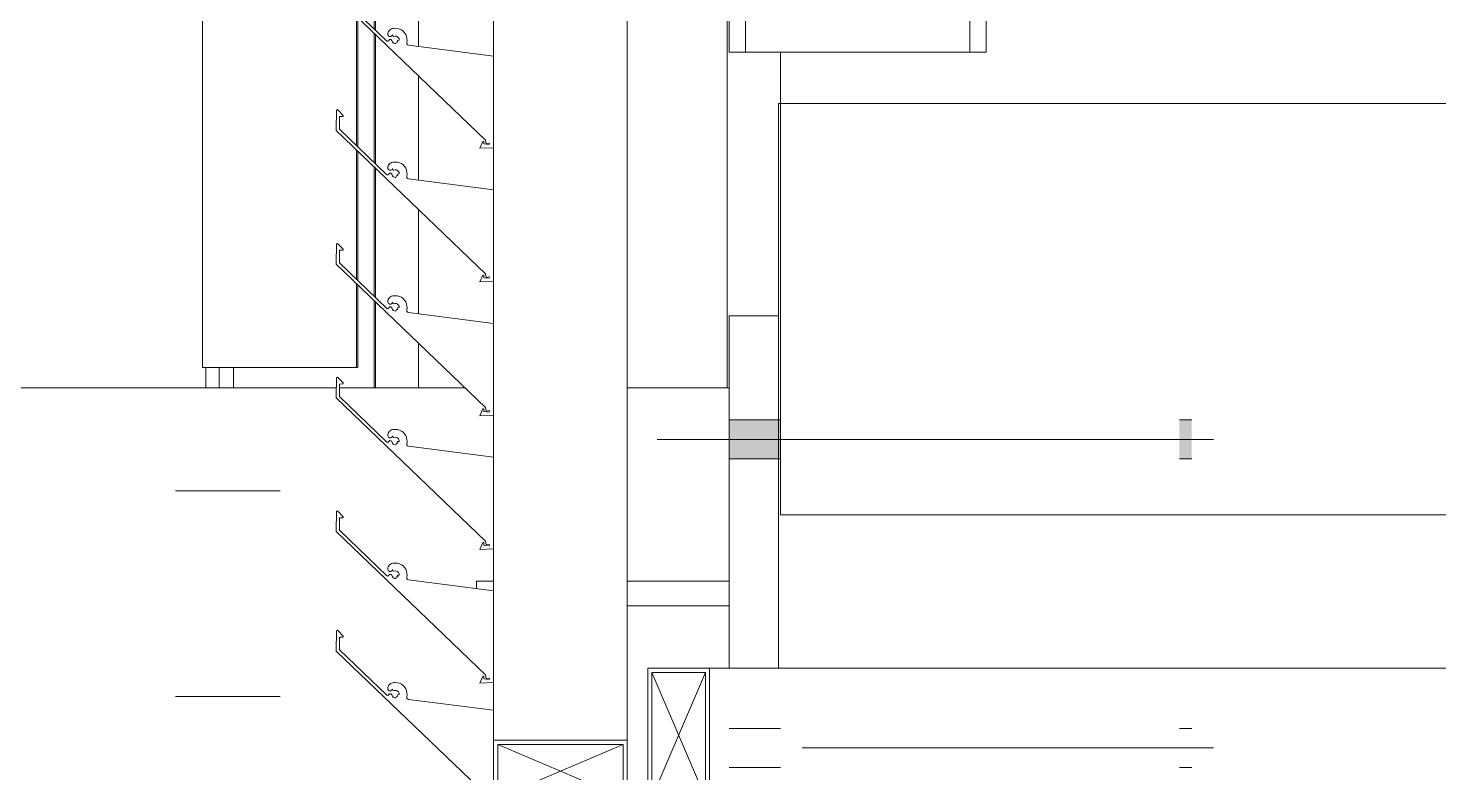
# Model space of a CAD drawing. Header units: millimetres. Extents: x -220592 to 404889, y -217665 to 38245.
# Drawn here: x 7563.08 to 7569.94, y -48109.9 to -48106.28 of the extents above; entities that cross this region are included whole.
import ezdxf

# ---------------------------------------------------------------- set-up
doc = ezdxf.new("R2010")
doc.units = ezdxf.units.MM
doc.linetypes.add('XKITLINE00', pattern=[0])
doc.linetypes.add('XKITLINE02', pattern=[4, 2, -2])
doc.layers.add('000 - 0_HIDE_OBJ_FRAMING_DEF_SUB_1', color=7, linetype='Continuous')
doc.layers.add('Part', color=7, linetype='Continuous', lineweight=0)

# ---------------------------------------------------------------- blocks, each defined once
blk = doc.blocks.new('*A13473')
at = {"layer": '000 - 0_HIDE_OBJ_FRAMING_DEF_SUB_1', "color": 7, "linetype": 'XKITLINE00', "lineweight": 0}
blk.add_line((-170.903362, 103.570891), (-170.903362, 103.820832), dxfattribs=at)
blk = doc.blocks.new('*A13531')
at = {"layer": '000 - 0_HIDE_OBJ_FRAMING_DEF_SUB_1', "color": 7, "linetype": 'XKITLINE00', "lineweight": 0}
for p, q in [((-170.913334, 100.825601), (-170.913334, 103.570891)), ((-170.913334, 103.570891), (-170.903349, 103.570891))]:
    blk.add_line(p, q, dxfattribs=at)
blk = doc.blocks.new('*A13542')
at = {"layer": 'Part', "color": 7, "linetype": 'XKITLINE00', "lineweight": 0}
for p, q in [((-171.163349, 102.188511), (-171.163349, 109.070764)), ((-172.663349, 103.848696), (-172.663349, 104.355769)), ((-172.663349, 103.198696), (-172.663349, 103.705769)), ((-172.663349, 102.548696), (-172.663349, 103.055769)), ((-172.663349, 102.188511), (-172.663349, 102.405769))]:
    blk.add_line(p, q, dxfattribs=at)
blk = doc.blocks.new('*A13992')
at = {"layer": 'Part', "color": 7, "linetype": 'XKITLINE00', "lineweight": 0}
blk.add_line((-171.248605, 100.825601), (-161.638519, 100.825601), dxfattribs=at)
blk = doc.blocks.new('*A14003')
at = {"layer": '000 - 0_HIDE_OBJ_FRAMING_DEF_SUB_1', "color": 7, "linetype": 'XKITLINE00', "lineweight": 0}
for p, q in [((-166.903349, 103.570832), (-170.903349, 103.570832)), ((-170.903349, 103.570832), (-170.903349, 101.570832)), ((-166.903349, 101.570832), (-166.903349, 103.570832)), ((-170.903349, 101.570832), (-166.903349, 101.570832))]:
    blk.add_line(p, q, dxfattribs=at)
blk = doc.blocks.new('*A14109')
at = {"layer": '000 - 0_HIDE_OBJ_FRAMING_DEF_SUB_1', "color": 7, "linetype": 'XKITLINE00', "lineweight": 0}
for p, q in [((-184.211249, 102.188511), (-173.063106, 102.188511)), ((-173.048105, 102.188511), (-172.437081, 102.188511)), ((-171.648652, 102.188511), (-171.153365, 102.188511))]:
    blk.add_line(p, q, dxfattribs=at)
blk = doc.blocks.new('*A14125')
at = {"layer": 'Part', "color": 7, "linetype": 'XKITLINE00', "lineweight": 0}
for p, q in [((-172.298652, 100.175575), (-172.298652, 100.475575)), ((-171.648652, 100.475575), (-172.298652, 100.475575)), ((-172.278652, 100.195575), (-171.668652, 100.455575)), ((-172.278652, 100.455575), (-171.668652, 100.195575)), ((-172.278652, 100.195575), (-172.278652, 100.455575)), ((-172.278652, 100.455575), (-171.668652, 100.455575)), ((-171.668652, 100.455575), (-171.668652, 100.195575)), ((-171.648652, 100.175575), (-171.648652, 100.475575)), ((-172.298652, 100.175575), (-171.648652, 100.175575)), ((-171.668652, 100.195575), (-172.278652, 100.195575))]:
    blk.add_line(p, q, dxfattribs=at)
blk = doc.blocks.new('*A14127')
at = {"layer": '000 - 0_HIDE_OBJ_FRAMING_DEF_SUB_1', "color": 7, "linetype": 'XKITLINE00', "lineweight": 0}
for p, q in [((-171.153485, 122.440805), (-171.153485, 103.820832)), ((-171.073485, 103.820832), (-171.073485, 122.440805)), ((-169.983485, 103.820832), (-169.983485, 122.440805)), ((-169.903485, 103.820832), (-169.903485, 106.570805)), ((-169.903485, 103.820832), (-171.153485, 103.820832))]:
    blk.add_line(p, q, dxfattribs=at)
blk = doc.blocks.new('*A14129')
at = {"layer": '000 - 0_HIDE_OBJ_FRAMING_DEF_SUB_1', "color": 7, "linetype": 'XKITLINE00', "lineweight": 0}
for p, q in [((-173.713199, 102.288511), (-173.713199, 115.088511)), ((-172.87913, 103.934063), (-172.87913, 104.562957)), ((-172.873025, 103.928212), (-172.873025, 104.557095)), ((-172.964598, 103.365974), (-172.964598, 103.995021)), ((-172.958493, 103.360124), (-172.958493, 103.98916)), ((-172.87913, 103.284063), (-172.87913, 103.912957)), ((-172.873025, 103.278212), (-172.873025, 103.907095)), ((-172.964598, 102.715974), (-172.964598, 103.345021)), ((-172.958493, 102.710124), (-172.958493, 103.33916)), ((-172.87913, 102.634063), (-172.87913, 103.262957)), ((-172.873025, 102.628212), (-172.873025, 103.257095)), ((-172.964598, 102.288511), (-172.964598, 102.695021)), ((-172.958493, 102.288511), (-172.958493, 102.68916)), ((-172.87913, 102.188511), (-172.87913, 102.612957)), ((-172.873025, 102.188511), (-172.873025, 102.607095)), ((-172.958493, 102.288511), (-173.713199, 102.288511)), ((-173.697937, 102.188511), (-173.697937, 102.288511)), ((-173.633058, 102.188511), (-173.633058, 102.288511)), ((-173.562852, 102.188511), (-173.562852, 102.288511))]:
    blk.add_line(p, q, dxfattribs=at)
blk = doc.blocks.new('*A14130')
at = {"layer": 'Part', "color": 7, "linetype": 'XKITLINE00', "lineweight": 0}
for p, q in [((-171.153365, 102.538471), (-170.913334, 102.538471)), ((-171.153365, 100.825601), (-171.153365, 102.538471)), ((-171.153365, 99.838471), (-171.153365, 100.107359)), ((-170.927409, 99.838471), (-171.153365, 99.838471))]:
    blk.add_line(p, q, dxfattribs=at)
blk = doc.blocks.new('*A14131')
at = {"layer": '000 - 0_HIDE_OBJ_FRAMING_DEF_SUB_1', "color": 7, "linetype": 'XKITLINE02', "lineweight": 0}
for p, q in [((-173.845266, 101.688511), (-173.366949, 101.688511)), ((-173.814916, 101.688511), (-173.336599, 101.688511))]:
    blk.add_line(p, q, dxfattribs=at)
blk = doc.blocks.new('*A14132')
at = {"layer": '000 - 0_HIDE_OBJ_FRAMING_DEF_SUB_1', "color": 7, "linetype": 'XKITLINE02', "lineweight": 0}
for p, q in [((-173.845266, 100.688498), (-173.366949, 100.688498)), ((-173.814916, 100.688498), (-173.336599, 100.688498))]:
    blk.add_line(p, q, dxfattribs=at)
blk = doc.blocks.new('*A14133')
at = {"layer": '000 - 0_HIDE_OBJ_FRAMING_DEF_SUB_1'}
for points in [[(-170.9034, 101.8435), (-171.1534, 101.8435), (-171.1534, 102.0335), (-170.9034, 102.0335)], [(-170.9034, 101.8435), (-171.1534, 101.8435), (-171.1534, 102.0335), (-170.9034, 102.0335)], [(-168.9034, 101.8435), (-168.9634, 101.8435), (-168.9634, 102.0335), (-168.9034, 102.0335)], [(-168.9034, 101.8435), (-168.9634, 101.8435), (-168.9634, 102.0335), (-168.9034, 102.0335)]]:
    blk.add_hatch(color=7, dxfattribs=at).paths.add_polyline_path(points, flags=17)
at = {"layer": '000 - 0_HIDE_OBJ_FRAMING_DEF_SUB_1', "color": 7, "linetype": 'XKITLINE00', "lineweight": 0}
for p, q in [((-170.9034, 102.0335), (-171.1534, 102.0335)), ((-170.9034, 102.0335), (-171.1534, 102.0335)), ((-168.9034, 102.0335), (-168.9634, 102.0335)), ((-168.9034, 102.0335), (-168.9634, 102.0335)), ((-168.7978, 101.9385), (-171.5034, 101.9385)), ((-168.7978, 101.9385), (-171.5034, 101.9385)), ((-170.9034, 101.8435), (-171.1534, 101.8435)), ((-170.9034, 101.8435), (-171.1534, 101.8435)), ((-168.9034, 101.8435), (-168.9634, 101.8435)), ((-168.9034, 101.8435), (-168.9634, 101.8435))]:
    blk.add_line(p, q, dxfattribs=at)
at = {"layer": '000 - 0_HIDE_OBJ_FRAMING_DEF_SUB_1', "color": 7, "linetype": 'XKITLINE02', "lineweight": 0}
for p, q in [((-170.9034, 100.5335), (-171.1534, 100.5335)), ((-170.9034, 100.5335), (-171.1534, 100.5335)), ((-168.9034, 100.5335), (-168.9634, 100.5335)), ((-168.9034, 100.5335), (-168.9634, 100.5335)), ((-168.7978, 100.4385), (-171.5034, 100.4385)), ((-168.7978, 100.4385), (-171.5034, 100.4385)), ((-170.9034, 100.3435), (-171.1534, 100.3435)), ((-170.9034, 100.3435), (-171.1534, 100.3435)), ((-168.9034, 100.3435), (-168.9634, 100.3435)), ((-168.9034, 100.3435), (-168.9634, 100.3435))]:
    blk.add_line(p, q, dxfattribs=at)
blk = doc.blocks.new('*A14134')
at = {"layer": 'Part', "color": 7, "linetype": 'XKITLINE00', "lineweight": 0}
for p, q in [((-172.381977, 101.212655), (-172.381977, 101.248511)), ((-172.381977, 101.248511), (-172.298652, 101.248511)), ((-171.648652, 101.248511), (-171.153365, 101.248511)), ((-171.648652, 101.128511), (-171.153365, 101.128511))]:
    blk.add_line(p, q, dxfattribs=at)
blk = doc.blocks.new('*A14143')
at = {"layer": 'Part', "color": 7, "linetype": 'XKITLINE00', "lineweight": 0}
for p, q in [((-172.298652, 107.701982), (-172.298652, 107.756161)), ((-171.648652, 100.475575), (-171.648652, 107.756161)), ((-172.298652, 107.051982), (-172.298652, 107.256279)), ((-172.298652, 106.401982), (-172.298652, 106.606279)), ((-172.298652, 105.751982), (-172.298652, 105.956279)), ((-172.298652, 105.101982), (-172.298652, 105.306279)), ((-172.298652, 104.451982), (-172.298652, 104.656279)), ((-172.298652, 103.801982), (-172.298652, 104.006279)), ((-172.298652, 103.151982), (-172.298652, 103.356279)), ((-172.298652, 102.501982), (-172.298652, 102.706279)), ((-172.298652, 101.851982), (-172.298652, 102.056279)), ((-172.298652, 101.201982), (-172.298652, 101.406279)), ((-172.298652, 100.621297), (-172.298652, 100.756279))]:
    blk.add_line(p, q, dxfattribs=at)
blk = doc.blocks.new('*A14151')
at = {"layer": 'Part', "color": 7, "linetype": 'XKITLINE00', "lineweight": 0}
for p, q in [((-171.248605, 100.825601), (-171.548605, 100.825601)), ((-171.548605, 100.825601), (-171.548605, 100.175601)), ((-171.528605, 100.195601), (-171.268605, 100.805601)), ((-171.268605, 100.195601), (-171.528605, 100.805601)), ((-171.528605, 100.195601), (-171.528605, 100.805601)), ((-171.528605, 100.805601), (-171.268605, 100.805601)), ((-171.268605, 100.805601), (-171.268605, 100.195601)), ((-171.248605, 100.175601), (-171.248605, 100.825601)), ((-171.548605, 100.175601), (-171.248605, 100.175601)), ((-171.268605, 100.195601), (-171.528605, 100.195601))]:
    blk.add_line(p, q, dxfattribs=at)
blk = doc.blocks.new('*A14169')
at = {"layer": 'Part', "color": 7, "linetype": 'XKITLINE00', "lineweight": 0}
for p, q in [((-173.062824, 101.008333), (-173.063377, 100.909182)), ((-173.058143, 101.010801), (-173.062824, 101.008333)), ((-173.029494, 100.981912), (-173.058143, 101.010801)), ((-173.048341, 100.915548), (-173.047999, 100.976894)), ((-173.047999, 100.976894), (-173.030579, 100.976992)), ((-173.030579, 100.976992), (-173.029494, 100.981912)), ((-173.063377, 100.909182), (-172.338255, 100.212936)), ((-172.817326, 100.694146), (-173.048341, 100.915548)), ((-172.812166, 100.693053), (-172.817326, 100.694146)), ((-172.812163, 100.732208), (-172.812659, 100.724438)), ((-172.812659, 100.724438), (-172.810019, 100.718964)), ((-172.808512, 100.697681), (-172.812166, 100.693053)), ((-172.810428, 100.737704), (-172.812163, 100.732208)), ((-172.807674, 100.742767), (-172.810428, 100.737704)), ((-172.810019, 100.718964), (-172.804875, 100.715727)), ((-172.804048, 100.701535), (-172.808512, 100.697681)), ((-172.804002, 100.747209), (-172.807674, 100.742767)), ((-172.804875, 100.715727), (-172.798797, 100.715715)), ((-172.798154, 100.701329), (-172.804048, 100.701535)), ((-172.799549, 100.750868), (-172.804002, 100.747209)), ((-172.794479, 100.753608), (-172.799549, 100.750868)), ((-172.798797, 100.715715), (-172.793641, 100.718933)), ((-172.793971, 100.697172), (-172.798154, 100.701329)), ((-172.788978, 100.755327), (-172.794479, 100.753608)), ((-172.790857, 100.689598), (-172.793971, 100.697172)), ((-172.793641, 100.718933), (-172.790699, 100.724405)), ((-172.78619, 100.684812), (-172.790857, 100.689598)), ((-172.790699, 100.724405), (-172.788669, 100.719424)), ((-172.78325, 100.755963), (-172.788978, 100.755327)), ((-172.788669, 100.719424), (-172.783858, 100.717016)), ((-172.783858, 100.717016), (-172.77794, 100.717922)), ((-172.776451, 100.756061), (-172.78325, 100.755963)), ((-172.77794, 100.717922), (-172.77144, 100.717578)), ((-172.766238, 100.755276), (-172.776451, 100.756061)), ((-172.77112, 100.68899), (-172.773442, 100.681599)), ((-172.77144, 100.717578), (-172.765472, 100.71498)), ((-172.763955, 100.689934), (-172.77112, 100.68899)), ((-172.756337, 100.752653), (-172.766238, 100.755276)), ((-172.765472, 100.71498), (-172.76079, 100.710458)), ((-172.757418, 100.6981), (-172.765124, 100.696994)), ((-172.765124, 100.696994), (-172.763955, 100.689934)), ((-172.76079, 100.710458), (-172.757988, 100.704583)), ((-172.757988, 100.704583), (-172.757418, 100.6981)), ((-172.747074, 100.74828), (-172.756337, 100.752653)), ((-172.738758, 100.742301), (-172.747074, 100.74828)), ((-172.731662, 100.734915), (-172.738758, 100.742301)), ((-172.726022, 100.726365), (-172.731662, 100.734915)), ((-172.722024, 100.716934), (-172.726022, 100.726365)), ((-172.719801, 100.706936), (-172.722024, 100.716934)), ((-172.720912, 100.686565), (-172.719426, 100.6967)), ((-172.719426, 100.6967), (-172.719801, 100.706936)), ((-172.780114, 100.682021), (-172.78619, 100.684812)), ((-172.773442, 100.681599), (-172.780114, 100.682021)), ((-172.720672, 100.681043), (-172.720912, 100.686565)), ((-172.717536, 100.676492), (-172.720672, 100.681043)), ((-172.712461, 100.674302), (-172.717536, 100.676492)), ((-172.298455, 100.621272), (-172.712461, 100.674302)), ((-172.298462, 100.175601), (-172.298455, 100.621272)), ((-172.338255, 100.212936), (-172.335358, 100.194392)), ((-172.350613, 100.206467), (-172.366148, 100.172979)), ((-172.366148, 100.172979), (-172.298462, 100.175601)), ((-172.34549, 100.206054), (-172.350613, 100.206467)), ((-172.345361, 100.193864), (-172.34549, 100.206054)), ((-172.345361, 100.193864), (-172.320378, 100.190724)), ((-172.335358, 100.194392), (-172.318342, 100.197296)), ((-172.318342, 100.197296), (-172.320378, 100.190724))]:
    blk.add_line(p, q, dxfattribs=at)
blk = doc.blocks.new('*A14170')
at = {"layer": 'Part', "color": 7, "linetype": 'XKITLINE00', "lineweight": 0}
for p, q in [((-173.062824, 101.589018), (-173.063377, 101.489867)), ((-173.058143, 101.591486), (-173.062824, 101.589018)), ((-173.029494, 101.562598), (-173.058143, 101.591486)), ((-173.048341, 101.496233), (-173.047999, 101.55758)), ((-173.047999, 101.55758), (-173.030579, 101.557677)), ((-173.030579, 101.557677), (-173.029494, 101.562598)), ((-173.063377, 101.489867), (-172.338255, 100.793621)), ((-172.817326, 101.274831), (-173.048341, 101.496233)), ((-172.812163, 101.312893), (-172.812659, 101.305123)), ((-172.810428, 101.318389), (-172.812163, 101.312893)), ((-172.807674, 101.323452), (-172.810428, 101.318389)), ((-172.804002, 101.327895), (-172.807674, 101.323452)), ((-172.799549, 101.331553), (-172.804002, 101.327895)), ((-172.794479, 101.334293), (-172.799549, 101.331553)), ((-172.788978, 101.336012), (-172.794479, 101.334293)), ((-172.78325, 101.336648), (-172.788978, 101.336012)), ((-172.776451, 101.336746), (-172.78325, 101.336648)), ((-172.766238, 101.335961), (-172.776451, 101.336746)), ((-172.756337, 101.333338), (-172.766238, 101.335961)), ((-172.747074, 101.328965), (-172.756337, 101.333338)), ((-172.738758, 101.322986), (-172.747074, 101.328965)), ((-172.731662, 101.3156), (-172.738758, 101.322986)), ((-172.726022, 101.30705), (-172.731662, 101.3156)), ((-172.722024, 101.29762), (-172.726022, 101.30705)), ((-172.812166, 101.273739), (-172.817326, 101.274831)), ((-172.812659, 101.305123), (-172.810019, 101.299649)), ((-172.808512, 101.278366), (-172.812166, 101.273739)), ((-172.810019, 101.299649), (-172.804875, 101.296412)), ((-172.804048, 101.28222), (-172.808512, 101.278366)), ((-172.804875, 101.296412), (-172.798797, 101.2964)), ((-172.798154, 101.282014), (-172.804048, 101.28222)), ((-172.798797, 101.2964), (-172.793641, 101.299618)), ((-172.793971, 101.277857), (-172.798154, 101.282014)), ((-172.790857, 101.270283), (-172.793971, 101.277857)), ((-172.793641, 101.299618), (-172.790699, 101.30509)), ((-172.78619, 101.265497), (-172.790857, 101.270283)), ((-172.790699, 101.30509), (-172.788669, 101.300109)), ((-172.788669, 101.300109), (-172.783858, 101.297702)), ((-172.780114, 101.262707), (-172.78619, 101.265497)), ((-172.783858, 101.297702), (-172.77794, 101.298607)), ((-172.773442, 101.262284), (-172.780114, 101.262707)), ((-172.77794, 101.298607), (-172.77144, 101.298263)), ((-172.77112, 101.269675), (-172.773442, 101.262284)), ((-172.77144, 101.298263), (-172.765472, 101.295665)), ((-172.763955, 101.270619), (-172.77112, 101.269675)), ((-172.765472, 101.295665), (-172.76079, 101.291143)), ((-172.757418, 101.278785), (-172.765124, 101.277679)), ((-172.765124, 101.277679), (-172.763955, 101.270619)), ((-172.76079, 101.291143), (-172.757988, 101.285269)), ((-172.757988, 101.285269), (-172.757418, 101.278785)), ((-172.719801, 101.287621), (-172.722024, 101.29762)), ((-172.720912, 101.267251), (-172.719426, 101.277385)), ((-172.720672, 101.261728), (-172.720912, 101.267251)), ((-172.717536, 101.257177), (-172.720672, 101.261728)), ((-172.719426, 101.277385), (-172.719801, 101.287621)), ((-172.712461, 101.254987), (-172.717536, 101.257177)), ((-172.298455, 101.201957), (-172.712461, 101.254987)), ((-172.298462, 100.756287), (-172.298455, 101.201957)), ((-172.350613, 100.787152), (-172.366148, 100.753665)), ((-172.34549, 100.78674), (-172.350613, 100.787152)), ((-172.345361, 100.774549), (-172.34549, 100.78674)), ((-172.345361, 100.774549), (-172.320378, 100.771409)), ((-172.338255, 100.793621), (-172.335358, 100.775078)), ((-172.335358, 100.775078), (-172.318342, 100.777982)), ((-172.318342, 100.777982), (-172.320378, 100.771409)), ((-172.366148, 100.753665), (-172.298462, 100.756287))]:
    blk.add_line(p, q, dxfattribs=at)
blk = doc.blocks.new('*A14171')
at = {"layer": 'Part', "color": 7, "linetype": 'XKITLINE00', "lineweight": 0}
for p, q in [((-173.062824, 102.239018), (-173.063377, 102.139867)), ((-173.058143, 102.241486), (-173.062824, 102.239018)), ((-173.029494, 102.212598), (-173.058143, 102.241486)), ((-173.048341, 102.146233), (-173.047999, 102.20758)), ((-173.047999, 102.20758), (-173.030579, 102.207677)), ((-173.030579, 102.207677), (-173.029494, 102.212598)), ((-173.063377, 102.139867), (-172.338255, 101.443621)), ((-172.817326, 101.924831), (-173.048341, 102.146233)), ((-172.812166, 101.923739), (-172.817326, 101.924831)), ((-172.812163, 101.962893), (-172.812659, 101.955123)), ((-172.812659, 101.955123), (-172.810019, 101.949649)), ((-172.808512, 101.928366), (-172.812166, 101.923739)), ((-172.810428, 101.968389), (-172.812163, 101.962893)), ((-172.807674, 101.973452), (-172.810428, 101.968389)), ((-172.810019, 101.949649), (-172.804875, 101.946412)), ((-172.804048, 101.93222), (-172.808512, 101.928366)), ((-172.804002, 101.977895), (-172.807674, 101.973452)), ((-172.804875, 101.946412), (-172.798797, 101.9464)), ((-172.798154, 101.932014), (-172.804048, 101.93222)), ((-172.799549, 101.981553), (-172.804002, 101.977895)), ((-172.794479, 101.984293), (-172.799549, 101.981553)), ((-172.798797, 101.9464), (-172.793641, 101.949618)), ((-172.793971, 101.927857), (-172.798154, 101.932014)), ((-172.788978, 101.986012), (-172.794479, 101.984293)), ((-172.790857, 101.920283), (-172.793971, 101.927857)), ((-172.793641, 101.949618), (-172.790699, 101.95509)), ((-172.790699, 101.95509), (-172.788669, 101.950109)), ((-172.78325, 101.986648), (-172.788978, 101.986012)), ((-172.788669, 101.950109), (-172.783858, 101.947702)), ((-172.783858, 101.947702), (-172.77794, 101.948607)), ((-172.776451, 101.986746), (-172.78325, 101.986648)), ((-172.77794, 101.948607), (-172.77144, 101.948263)), ((-172.766238, 101.985961), (-172.776451, 101.986746)), ((-172.77144, 101.948263), (-172.765472, 101.945665)), ((-172.756337, 101.983338), (-172.766238, 101.985961)), ((-172.765472, 101.945665), (-172.76079, 101.941143)), ((-172.757418, 101.928785), (-172.765124, 101.927679)), ((-172.765124, 101.927679), (-172.763955, 101.920619)), ((-172.76079, 101.941143), (-172.757988, 101.935269)), ((-172.757988, 101.935269), (-172.757418, 101.928785)), ((-172.747074, 101.978965), (-172.756337, 101.983338)), ((-172.738758, 101.972986), (-172.747074, 101.978965)), ((-172.731662, 101.9656), (-172.738758, 101.972986)), ((-172.726022, 101.95705), (-172.731662, 101.9656)), ((-172.722024, 101.94762), (-172.726022, 101.95705)), ((-172.719801, 101.937621), (-172.722024, 101.94762)), ((-172.720912, 101.917251), (-172.719426, 101.927385)), ((-172.719426, 101.927385), (-172.719801, 101.937621)), ((-172.78619, 101.915497), (-172.790857, 101.920283)), ((-172.780114, 101.912707), (-172.78619, 101.915497)), ((-172.773442, 101.912284), (-172.780114, 101.912707)), ((-172.77112, 101.919675), (-172.773442, 101.912284)), ((-172.763955, 101.920619), (-172.77112, 101.919675)), ((-172.720672, 101.911728), (-172.720912, 101.917251)), ((-172.717536, 101.907177), (-172.720672, 101.911728)), ((-172.712461, 101.904987), (-172.717536, 101.907177)), ((-172.298455, 101.851957), (-172.712461, 101.904987)), ((-172.298462, 101.406287), (-172.298455, 101.851957)), ((-172.338255, 101.443621), (-172.335358, 101.425078)), ((-172.350613, 101.437152), (-172.366148, 101.403665)), ((-172.366148, 101.403665), (-172.298462, 101.406287)), ((-172.34549, 101.43674), (-172.350613, 101.437152)), ((-172.345361, 101.424549), (-172.34549, 101.43674)), ((-172.345361, 101.424549), (-172.320378, 101.421409)), ((-172.335358, 101.425078), (-172.318342, 101.427982)), ((-172.318342, 101.427982), (-172.320378, 101.421409))]:
    blk.add_line(p, q, dxfattribs=at)
blk = doc.blocks.new('*A14172')
at = {"layer": 'Part', "color": 7, "linetype": 'XKITLINE00', "lineweight": 0}
for p, q in [((-173.062824, 102.889018), (-173.063377, 102.789867)), ((-173.058143, 102.891486), (-173.062824, 102.889018)), ((-173.029494, 102.862598), (-173.058143, 102.891486)), ((-173.048341, 102.796233), (-173.047999, 102.85758)), ((-173.047999, 102.85758), (-173.030579, 102.857677)), ((-173.030579, 102.857677), (-173.029494, 102.862598)), ((-173.063377, 102.789867), (-172.338255, 102.093621)), ((-172.817326, 102.574831), (-173.048341, 102.796233)), ((-172.812163, 102.612893), (-172.812659, 102.605123)), ((-172.810428, 102.618389), (-172.812163, 102.612893)), ((-172.807674, 102.623452), (-172.810428, 102.618389)), ((-172.804002, 102.627895), (-172.807674, 102.623452)), ((-172.799549, 102.631553), (-172.804002, 102.627895)), ((-172.794479, 102.634293), (-172.799549, 102.631553)), ((-172.788978, 102.636012), (-172.794479, 102.634293)), ((-172.78325, 102.636648), (-172.788978, 102.636012)), ((-172.776451, 102.636746), (-172.78325, 102.636648)), ((-172.766238, 102.635961), (-172.776451, 102.636746)), ((-172.756337, 102.633338), (-172.766238, 102.635961)), ((-172.747074, 102.628965), (-172.756337, 102.633338)), ((-172.738758, 102.622986), (-172.747074, 102.628965)), ((-172.731662, 102.6156), (-172.738758, 102.622986)), ((-172.726022, 102.60705), (-172.731662, 102.6156)), ((-172.812166, 102.573739), (-172.817326, 102.574831)), ((-172.812659, 102.605123), (-172.810019, 102.599649)), ((-172.808512, 102.578366), (-172.812166, 102.573739)), ((-172.810019, 102.599649), (-172.804875, 102.596412)), ((-172.804048, 102.58222), (-172.808512, 102.578366)), ((-172.804875, 102.596412), (-172.798797, 102.5964)), ((-172.798154, 102.582014), (-172.804048, 102.58222)), ((-172.798797, 102.5964), (-172.793641, 102.599618)), ((-172.793971, 102.577857), (-172.798154, 102.582014)), ((-172.790857, 102.570283), (-172.793971, 102.577857)), ((-172.793641, 102.599618), (-172.790699, 102.60509)), ((-172.78619, 102.565497), (-172.790857, 102.570283)), ((-172.790699, 102.60509), (-172.788669, 102.600109)), ((-172.788669, 102.600109), (-172.783858, 102.597702)), ((-172.780114, 102.562707), (-172.78619, 102.565497)), ((-172.783858, 102.597702), (-172.77794, 102.598607)), ((-172.773442, 102.562284), (-172.780114, 102.562707)), ((-172.77794, 102.598607), (-172.77144, 102.598263)), ((-172.77112, 102.569675), (-172.773442, 102.562284)), ((-172.77144, 102.598263), (-172.765472, 102.595665)), ((-172.763955, 102.570619), (-172.77112, 102.569675)), ((-172.765472, 102.595665), (-172.76079, 102.591143)), ((-172.757418, 102.578785), (-172.765124, 102.577679)), ((-172.765124, 102.577679), (-172.763955, 102.570619)), ((-172.76079, 102.591143), (-172.757988, 102.585269)), ((-172.757988, 102.585269), (-172.757418, 102.578785)), ((-172.722024, 102.59762), (-172.726022, 102.60705)), ((-172.719801, 102.587621), (-172.722024, 102.59762)), ((-172.720912, 102.567251), (-172.719426, 102.577385)), ((-172.720672, 102.561728), (-172.720912, 102.567251)), ((-172.717536, 102.557177), (-172.720672, 102.561728)), ((-172.719426, 102.577385), (-172.719801, 102.587621)), ((-172.712461, 102.554987), (-172.717536, 102.557177)), ((-172.298455, 102.501957), (-172.712461, 102.554987)), ((-172.298462, 102.056287), (-172.298455, 102.501957)), ((-172.350613, 102.087152), (-172.366148, 102.053665)), ((-172.34549, 102.08674), (-172.350613, 102.087152)), ((-172.345361, 102.074549), (-172.34549, 102.08674)), ((-172.345361, 102.074549), (-172.320378, 102.071409)), ((-172.338255, 102.093621), (-172.335358, 102.075078)), ((-172.335358, 102.075078), (-172.318342, 102.077982)), ((-172.318342, 102.077982), (-172.320378, 102.071409)), ((-172.366148, 102.053665), (-172.298462, 102.056287))]:
    blk.add_line(p, q, dxfattribs=at)
blk = doc.blocks.new('*A14173')
at = {"layer": 'Part', "color": 7, "linetype": 'XKITLINE00', "lineweight": 0}
for p, q in [((-173.062824, 103.539018), (-173.063377, 103.439867)), ((-173.058143, 103.541486), (-173.062824, 103.539018)), ((-173.029494, 103.512598), (-173.058143, 103.541486)), ((-173.048341, 103.446233), (-173.047999, 103.50758)), ((-173.047999, 103.50758), (-173.030579, 103.507677)), ((-173.030579, 103.507677), (-173.029494, 103.512598)), ((-173.063377, 103.439867), (-172.338255, 102.743621)), ((-172.817326, 103.224831), (-173.048341, 103.446233)), ((-172.812163, 103.262893), (-172.812659, 103.255123)), ((-172.812659, 103.255123), (-172.810019, 103.249649)), ((-172.808512, 103.228366), (-172.812166, 103.223739)), ((-172.810428, 103.268389), (-172.812163, 103.262893)), ((-172.807674, 103.273452), (-172.810428, 103.268389)), ((-172.810019, 103.249649), (-172.804875, 103.246412)), ((-172.804048, 103.23222), (-172.808512, 103.228366)), ((-172.804002, 103.277895), (-172.807674, 103.273452)), ((-172.804875, 103.246412), (-172.798797, 103.2464)), ((-172.798154, 103.232014), (-172.804048, 103.23222)), ((-172.799549, 103.281553), (-172.804002, 103.277895)), ((-172.794479, 103.284293), (-172.799549, 103.281553)), ((-172.798797, 103.2464), (-172.793641, 103.249618)), ((-172.793971, 103.227857), (-172.798154, 103.232014)), ((-172.788978, 103.286012), (-172.794479, 103.284293)), ((-172.790857, 103.220283), (-172.793971, 103.227857)), ((-172.793641, 103.249618), (-172.790699, 103.25509)), ((-172.790699, 103.25509), (-172.788669, 103.250109)), ((-172.78325, 103.286648), (-172.788978, 103.286012)), ((-172.788669, 103.250109), (-172.783858, 103.247702)), ((-172.783858, 103.247702), (-172.77794, 103.248607)), ((-172.776451, 103.286746), (-172.78325, 103.286648)), ((-172.77794, 103.248607), (-172.77144, 103.248263)), ((-172.766238, 103.285961), (-172.776451, 103.286746)), ((-172.77144, 103.248263), (-172.765472, 103.245665)), ((-172.756337, 103.283338), (-172.766238, 103.285961)), ((-172.765472, 103.245665), (-172.76079, 103.241143)), ((-172.757418, 103.228785), (-172.765124, 103.227679)), ((-172.765124, 103.227679), (-172.763955, 103.220619)), ((-172.76079, 103.241143), (-172.757988, 103.235269)), ((-172.757988, 103.235269), (-172.757418, 103.228785)), ((-172.747074, 103.278965), (-172.756337, 103.283338)), ((-172.738758, 103.272986), (-172.747074, 103.278965)), ((-172.731662, 103.2656), (-172.738758, 103.272986)), ((-172.726022, 103.25705), (-172.731662, 103.2656)), ((-172.722024, 103.24762), (-172.726022, 103.25705)), ((-172.719801, 103.237621), (-172.722024, 103.24762)), ((-172.720912, 103.217251), (-172.719426, 103.227385)), ((-172.719426, 103.227385), (-172.719801, 103.237621)), ((-172.812166, 103.223739), (-172.817326, 103.224831)), ((-172.78619, 103.215497), (-172.790857, 103.220283)), ((-172.780114, 103.212707), (-172.78619, 103.215497)), ((-172.773442, 103.212284), (-172.780114, 103.212707)), ((-172.77112, 103.219675), (-172.773442, 103.212284)), ((-172.763955, 103.220619), (-172.77112, 103.219675)), ((-172.720672, 103.211728), (-172.720912, 103.217251)), ((-172.717536, 103.207177), (-172.720672, 103.211728)), ((-172.712461, 103.204987), (-172.717536, 103.207177)), ((-172.298455, 103.151957), (-172.712461, 103.204987)), ((-172.298462, 102.706287), (-172.298455, 103.151957)), ((-172.350613, 102.737152), (-172.366148, 102.703665)), ((-172.366148, 102.703665), (-172.298462, 102.706287)), ((-172.34549, 102.73674), (-172.350613, 102.737152)), ((-172.345361, 102.724549), (-172.34549, 102.73674)), ((-172.345361, 102.724549), (-172.320378, 102.721409)), ((-172.338255, 102.743621), (-172.335358, 102.725078)), ((-172.335358, 102.725078), (-172.318342, 102.727982)), ((-172.318342, 102.727982), (-172.320378, 102.721409))]:
    blk.add_line(p, q, dxfattribs=at)
blk = doc.blocks.new('*A14174')
at = {"layer": 'Part', "color": 7, "linetype": 'XKITLINE00', "lineweight": 0}
for p, q in [((-173.062824, 104.189018), (-173.063377, 104.089867)), ((-173.058143, 104.191486), (-173.062824, 104.189018)), ((-173.029494, 104.162598), (-173.058143, 104.191486)), ((-173.048341, 104.096233), (-173.047999, 104.15758)), ((-173.047999, 104.15758), (-173.030579, 104.157677)), ((-173.030579, 104.157677), (-173.029494, 104.162598)), ((-173.063377, 104.089867), (-172.338255, 103.393621)), ((-172.817326, 103.874831), (-173.048341, 104.096233)), ((-172.812163, 103.912893), (-172.812659, 103.905123)), ((-172.810428, 103.918389), (-172.812163, 103.912893)), ((-172.807674, 103.923452), (-172.810428, 103.918389)), ((-172.804002, 103.927895), (-172.807674, 103.923452)), ((-172.799549, 103.931553), (-172.804002, 103.927895)), ((-172.794479, 103.934293), (-172.799549, 103.931553)), ((-172.788978, 103.936012), (-172.794479, 103.934293)), ((-172.78325, 103.936648), (-172.788978, 103.936012)), ((-172.776451, 103.936746), (-172.78325, 103.936648)), ((-172.766238, 103.935961), (-172.776451, 103.936746)), ((-172.756337, 103.933338), (-172.766238, 103.935961)), ((-172.747074, 103.928965), (-172.756337, 103.933338)), ((-172.738758, 103.922986), (-172.747074, 103.928965)), ((-172.731662, 103.9156), (-172.738758, 103.922986)), ((-172.726022, 103.90705), (-172.731662, 103.9156)), ((-172.812166, 103.873739), (-172.817326, 103.874831)), ((-172.812659, 103.905123), (-172.810019, 103.899649)), ((-172.808512, 103.878366), (-172.812166, 103.873739)), ((-172.810019, 103.899649), (-172.804875, 103.896412)), ((-172.804048, 103.88222), (-172.808512, 103.878366)), ((-172.804875, 103.896412), (-172.798797, 103.8964)), ((-172.798154, 103.882014), (-172.804048, 103.88222)), ((-172.798797, 103.8964), (-172.793641, 103.899618)), ((-172.793971, 103.877857), (-172.798154, 103.882014)), ((-172.790857, 103.870283), (-172.793971, 103.877857)), ((-172.793641, 103.899618), (-172.790699, 103.90509)), ((-172.78619, 103.865497), (-172.790857, 103.870283)), ((-172.790699, 103.90509), (-172.788669, 103.900109)), ((-172.788669, 103.900109), (-172.783858, 103.897702)), ((-172.780114, 103.862707), (-172.78619, 103.865497)), ((-172.783858, 103.897702), (-172.77794, 103.898607)), ((-172.773442, 103.862284), (-172.780114, 103.862707)), ((-172.77794, 103.898607), (-172.77144, 103.898263)), ((-172.77112, 103.869675), (-172.773442, 103.862284)), ((-172.77144, 103.898263), (-172.765472, 103.895665)), ((-172.763955, 103.870619), (-172.77112, 103.869675)), ((-172.765472, 103.895665), (-172.76079, 103.891143)), ((-172.757418, 103.878785), (-172.765124, 103.877679)), ((-172.765124, 103.877679), (-172.763955, 103.870619)), ((-172.76079, 103.891143), (-172.757988, 103.885269)), ((-172.757988, 103.885269), (-172.757418, 103.878785)), ((-172.722024, 103.89762), (-172.726022, 103.90705)), ((-172.719801, 103.887621), (-172.722024, 103.89762)), ((-172.720912, 103.867251), (-172.719426, 103.877385)), ((-172.720672, 103.861728), (-172.720912, 103.867251)), ((-172.717536, 103.857177), (-172.720672, 103.861728)), ((-172.719426, 103.877385), (-172.719801, 103.887621)), ((-172.712461, 103.854987), (-172.717536, 103.857177)), ((-172.298455, 103.801957), (-172.712461, 103.854987)), ((-172.298462, 103.356287), (-172.298455, 103.801957)), ((-172.350613, 103.387152), (-172.366148, 103.353665)), ((-172.34549, 103.38674), (-172.350613, 103.387152)), ((-172.345361, 103.374549), (-172.34549, 103.38674)), ((-172.345361, 103.374549), (-172.320378, 103.371409)), ((-172.338255, 103.393621), (-172.335358, 103.375078)), ((-172.335358, 103.375078), (-172.318342, 103.377982)), ((-172.318342, 103.377982), (-172.320378, 103.371409)), ((-172.366148, 103.353665), (-172.298462, 103.356287))]:
    blk.add_line(p, q, dxfattribs=at)

msp = doc.modelspace()

# ---------------------------------------------------------------- block references
at = {"color": 7, "lineweight": 0}
for name in ['*A13473', '*A14127', '*A14129', '*A13542', '*A14143', '*A14174', '*A13531', '*A14003', '*A14173', '*A14172', '*A14130', '*A14171', '*A14109', '*A14133', '*A14131', '*A14170', '*A14134', '*A14169', '*A14151', '*A13992', '*A14132', '*A14125']:
    msp.add_blockref(name, (7737.6457, -48210.2152), dxfattribs=at)

doc.saveas('drawing.dxf')
